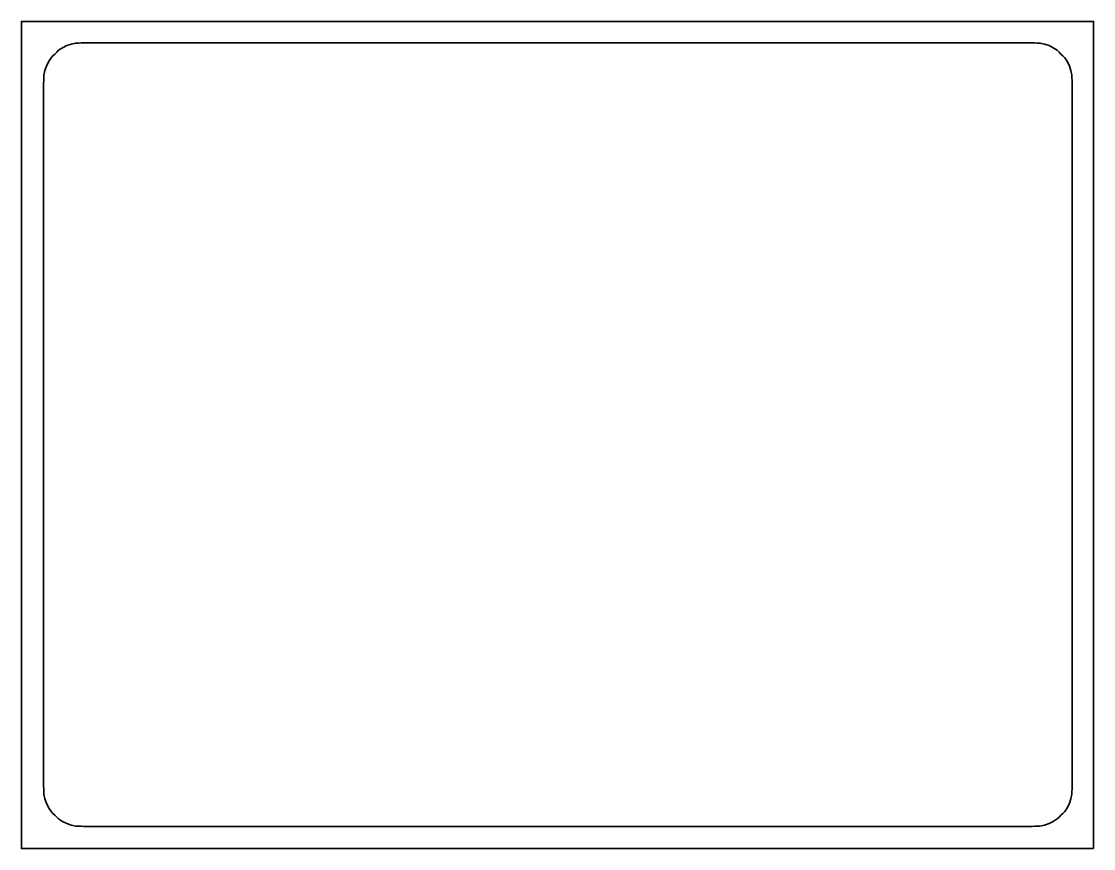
# Model space of a CAD drawing. Header units: millimetres. Extents: x -142 to 352, y -339 to 42.
import ezdxf

# ---------------------------------------------------------------- set-up
doc = ezdxf.new("R2010")
doc.units = ezdxf.units.MM
doc.header["$MEASUREMENT"] = 0
doc.layers.get('0').update_dxf_attribs({"lineweight": 0})
doc.layers.add('Safety', color=7, linetype='Continuous', lineweight=0)

msp = doc.modelspace()

# ---------------------------------------------------------------- linework, layer by layer
at = {"color": 240, "lineweight": 35, "true_color": 0xed2224}
msp.add_lwpolyline([(-128.45, -322.07), (-129.64, -320.25), (-130.59, -318.31), (-131.29, -316.25), (-131.73, -314.12), (-131.78, -312.9), (-131.82, -311.68), (-131.86, -310.46), (-131.91, -309.24), (-131.91, -228.79), (-131.91, -148.34), (-131.91, -67.89), (-131.91, 12.57), (-131.86, 13.79), (-131.82, 15.01), (-131.78, 16.23), (-131.73, 17.45), (-131.29, 19.58), (-130.59, 21.63), (-129.64, 23.58), (-128.45, 25.4), (-127.58, 26.27), (-126.71, 27.14), (-125.84, 28.01), (-124.97, 28.88), (-123.15, 30.07), (-121.21, 31.02), (-119.16, 31.73), (-117.03, 32.17), (-115.81, 32.21), (-114.59, 32.26), (-113.38, 32.3), (-112.16, 32.34), (-3.49, 32.34), (105.18, 32.34), (213.85, 32.34), (322.52, 32.34), (323.74, 32.3), (324.96, 32.26), (326.17, 32.21), (327.39, 32.17), (329.52, 31.73), (331.57, 31.02), (333.51, 30.07), (335.33, 28.88), (336.2, 28.01), (337.07, 27.14), (337.94, 26.27), (338.81, 25.4), (340, 23.58), (340.95, 21.63), (341.65, 19.58), (342.09, 17.45), (342.14, 16.23), (342.18, 15.01), (342.22, 13.79), (342.27, 12.57), (342.27, -67.89), (342.27, -148.34), (342.27, -228.79), (342.27, -309.24), (342.22, -310.46), (342.18, -311.68), (342.14, -312.9), (342.09, -314.12), (341.65, -316.25), (340.95, -318.31), (340, -320.25), (338.81, -322.07), (337.94, -322.94), (337.07, -323.81), (336.2, -324.68), (335.33, -325.55), (333.51, -326.75), (331.57, -327.7), (329.52, -328.4), (327.39, -328.84), (326.17, -328.89), (324.96, -328.93), (323.74, -328.98), (322.52, -329.02), (213.85, -329.02), (105.18, -329.02), (-3.49, -329.02), (-112.16, -329.02), (-113.38, -328.98), (-114.59, -328.93), (-115.81, -328.89), (-117.03, -328.84), (-119.16, -328.4), (-121.21, -327.7), (-123.15, -326.75), (-124.97, -325.55), (-125.84, -324.68), (-126.71, -323.81), (-127.58, -322.94)], close=True, dxfattribs=at)
at = {"layer": 'Safety', "color": 240, "lineweight": 35, "true_color": 0xed2224}
msp.add_lwpolyline([(352.09, -339.18), (-142.09, -339.18), (-142.09, 42.18), (352.09, 42.18)], close=True, dxfattribs=at)

doc.saveas('drawing.dxf')
